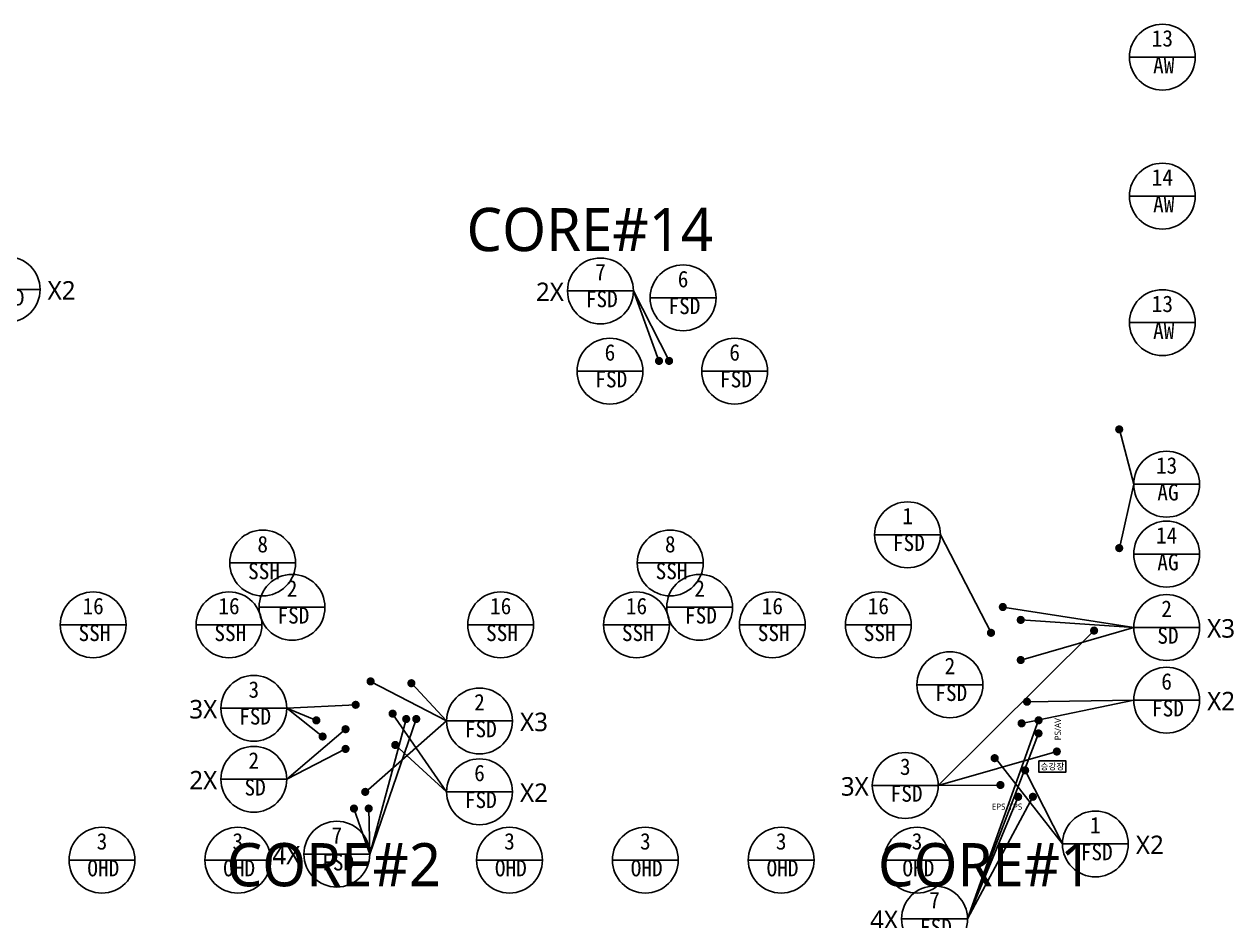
# Model space of a CAD drawing. Header units: millimetres. Extents: x 3479419 to 5579419, y 522746 to 3162891.
# Drawn here: x 4534080 to 4632026, y 2434499 to 2507110 of the extents above; entities that cross this region are included whole.
import ezdxf
from ezdxf.enums import TextEntityAlignment as Align

# ---------------------------------------------------------------- set-up
doc = ezdxf.new("R2010")
doc.units = ezdxf.units.MM
doc.layers.get('Defpoints').update_dxf_attribs({"color": 140})
for name, color, linetype, lineweight in [('A-MKXX-SYMB', 7, 'Continuous', 25), ('A-XXXX-SYMB', 7, 'Continuous', 25), ('A-XXXX-TXT2', 3, 'Continuous', 25)]:
    doc.layers.add(name, color=color, linetype=linetype, lineweight=lineweight)
doc.layers.add('AA-SYMB', color=1, linetype='Continuous')
doc.styles.add('XR-평면도$0$맑은 고딕', font='malgun.ttf')
doc.styles.add('돋움', font='')
doc.styles.add('돋음', font='')
doc.styles.add('맑은 고딕', font='malgun.ttf')
doc.styles.add('맑은고딕', font='malgun.ttf')
doc.styles.get('돋움').set_extended_font_data('DotumChe')
doc.styles.get('돋음').set_extended_font_data('Dotum')

# ---------------------------------------------------------------- blocks, each defined once
blk = doc.blocks.new('A$C425F3A2A')
at = {"layer": 'Defpoints', "style": '맑은고딕'}
for s, p in [('CORE#14', (270451, 196412)), ('CORE#2', (248418, 144972)), ('CORE#1', (301154, 144972))]:
    blk.add_text(s, height=3500, dxfattribs=at).set_placement(p, align=Align.BOTTOM_RIGHT)
blk = doc.blocks.new('WINSYMBOL-flat-1')
at = {"layer": 'AA-SYMB', "color": 3}
blk.add_line((-1440, 0), (1440, 0), dxfattribs=at)
blk.add_circle((0, 0), 1440, dxfattribs=at)
at = {"layer": 'AA-SYMB', "style": '돋음'}
blk.add_attdef('0', text='', height=720, dxfattribs=at).set_placement((0, 246), align=Align.CENTER)
at = {"layer": 'AA-SYMB', "style": '돋음', "width": 0.95}
blk.add_attdef('FSD', text='', height=720, dxfattribs=at).set_placement((59, -927), align=Align.CENTER)
blk = doc.blocks.new('글_승강장')
at = {"layer": 'A-XXXX-TXT2', "color": 0, "ltscale": 100}
blk.add_lwpolyline([(-1100, 450), (-1100, -450), (1100, -450), (1100, 450)], close=True, dxfattribs=at)
at = {"layer": 'A-XXXX-TXT2', "ltscale": 100, "style": 'XR-평면도$0$맑은 고딕'}
blk.add_text('승강장', height=500, dxfattribs=at).set_placement((0, 0), align=Align.MIDDLE_CENTER)
blk = doc.blocks.new('fsd7')
at = {"layer": 'A-MKXX-SYMB'}
h = blk.add_hatch(color=256, dxfattribs=at)
edge = h.paths.add_edge_path()
edge.add_arc((266063, 188571), 333, 0, 360, ccw=False)
h = blk.add_hatch(color=256, dxfattribs=at)
edge = h.paths.add_edge_path()
edge.add_arc((266878, 188571), 333, 0, 360, ccw=False)
h = blk.add_hatch(color=256, dxfattribs=at)
edge = h.paths.add_edge_path()
edge.add_arc((245593, 159571), 333, 0, 360)
h = blk.add_hatch(color=256, dxfattribs=at)
edge = h.paths.add_edge_path()
edge.add_arc((246408, 159571), 333, 0, 360)
h = blk.add_hatch(color=256, dxfattribs=at)
edge = h.paths.add_edge_path()
edge.add_arc((296803, 159466), 333, 0, 360)
h = blk.add_hatch(color=256, dxfattribs=at)
edge = h.paths.add_edge_path()
edge.add_arc((296793, 158406), 333, 0, 360)
h = blk.add_hatch(color=256, dxfattribs=at)
edge = h.paths.add_edge_path()
edge.add_arc((295143, 153271), 333, 0, 360)
h = blk.add_hatch(color=256, dxfattribs=at)
edge = h.paths.add_edge_path()
edge.add_arc((296338, 153271), 333, 0, 360)
h = blk.add_hatch(color=256, dxfattribs=at)
edge = h.paths.add_edge_path()
edge.add_arc((241363, 152321), 333, 0, 360)
h = blk.add_hatch(color=256, dxfattribs=at)
edge = h.paths.add_edge_path()
edge.add_arc((242558, 152321), 333, 0, 360)
at = {"layer": 'A-XXXX-SYMB'}
for points in [[(266878, 188571), (263989, 194236), (266063, 188571)], [(246408, 159571), (242644, 148621), (245593, 159571)], [(296793, 158406), (291045, 143379), (296803, 159466)], [(296338, 153271), (291045, 143379), (295143, 153271)], [(242558, 152321), (242644, 148621), (241363, 152321)]]:
    blk.add_lwpolyline(points, dxfattribs=at)
ref = blk.add_blockref('WINSYMBOL-flat-1', (213278, 194355), dxfattribs=dict(xscale=1.851851851790402, yscale=1.851851851790402, zscale=1.851851851790402))
ref.add_attrib('0', '7', dxfattribs={"layer": 'AA-SYMB', "color": 3, "height": 1333, "style": '돋움'}).set_placement((213278, 194811), align=Align.BOTTOM_CENTER)
ref.add_attrib('FSD', 'FSD', dxfattribs={"layer": 'AA-SYMB', "color": 3, "height": 1333.3, "style": '돋움'}).set_placement((213386, 192639), align=Align.BOTTOM_CENTER)
ref = blk.add_blockref('WINSYMBOL-flat-1', (261322, 194236), dxfattribs=dict(xscale=1.851851851790402, yscale=1.851851851790402, zscale=1.851851851790402))
ref.add_attrib('0', '7', dxfattribs={"layer": 'AA-SYMB', "color": 3, "height": 1333, "style": '돋움'}).set_placement((261322, 194691), align=Align.BOTTOM_CENTER)
ref.add_attrib('FSD', 'FSD', dxfattribs={"layer": 'AA-SYMB', "color": 3, "height": 1333.3, "style": '돋움'}).set_placement((261431, 192519), align=Align.BOTTOM_CENTER)
ref = blk.add_blockref('WINSYMBOL-flat-1', (239977, 148621), dxfattribs=dict(xscale=1.851851851790402, yscale=1.851851851790402, zscale=1.851851851790402))
ref.add_attrib('0', '7', dxfattribs={"layer": 'AA-SYMB', "color": 3, "height": 1333, "style": '돋움'}).set_placement((239977, 149076), align=Align.BOTTOM_CENTER)
ref.add_attrib('FSD', 'FSD', dxfattribs={"layer": 'AA-SYMB', "color": 3, "height": 1333.3, "style": '돋움'}).set_placement((240086, 146904), align=Align.BOTTOM_CENTER)
ref = blk.add_blockref('WINSYMBOL-flat-1', (288378, 143379), dxfattribs=dict(xscale=1.851851851790402, yscale=1.851851851790402, zscale=1.851851851790402))
ref.add_attrib('0', '7', dxfattribs={"layer": 'AA-SYMB', "color": 3, "height": 1333, "style": '돋움'}).set_placement((288378, 143835), align=Align.BOTTOM_CENTER)
ref.add_attrib('FSD', 'FSD', dxfattribs={"layer": 'AA-SYMB', "color": 3, "height": 1333.3, "style": '돋움'}).set_placement((288487, 141662), align=Align.BOTTOM_CENTER)
at = {"layer": 'A-XXXX-TXT2', "style": '맑은고딕'}
for s, p in [('X2', (217689, 193533)), ('2X', (257234, 193413)), ('4X', (235889, 147798)), ('4X', (284290, 142556))]:
    blk.add_text(s, height=1500, dxfattribs=at).set_placement(p, align=Align.CENTER)

msp = doc.modelspace()

# ---------------------------------------------------------------- hatches: boundary and pattern name
at = {"layer": 'A-MKXX-SYMB'}
h = msp.add_hatch(color=256, dxfattribs=at)
edge = h.paths.add_edge_path()
edge.add_arc((4622747.2, 2474298.2), 333.3, 0, 360)
h = msp.add_hatch(color=256, dxfattribs=at)
edge = h.paths.add_edge_path()
edge.add_arc((4622747.2, 2464681.2), 333.3, 0, 360)
h = msp.add_hatch(color=256, dxfattribs=at)
edge = h.paths.add_edge_path()
edge.add_arc((4613321.1, 2459911.9), 333.3, 0, 360)
h = msp.add_hatch(color=256, dxfattribs=at)
edge = h.paths.add_edge_path()
edge.add_arc((4614772.9, 2458865.2), 333.3, 0, 360)
h = msp.add_hatch(color=256, dxfattribs=at)
edge = h.paths.add_edge_path()
edge.add_arc((4612365.3, 2457819.7), 333.3, 0, 360)
h = msp.add_hatch(color=256, dxfattribs=at)
edge = h.paths.add_edge_path()
edge.add_arc((4620711.8, 2458001.2), 333.3, 0, 360)
h = msp.add_hatch(color=256, dxfattribs=at)
edge = h.paths.add_edge_path()
edge.add_arc((4614772.9, 2455617.3), 333.3, 0, 360)
h = msp.add_hatch(color=256, dxfattribs=at)
edge = h.paths.add_edge_path()
edge.add_arc((4562129.3, 2453888.8), 333.3, 0, 360)
h = msp.add_hatch(color=256, dxfattribs=at)
edge = h.paths.add_edge_path()
edge.add_arc((4565431.1, 2453738.8), 333.3, 0, 360)
h = msp.add_hatch(color=256, dxfattribs=at)
edge = h.paths.add_edge_path()
edge.add_arc((4615279.3, 2452243.7), 333.3, 0, 360)
h = msp.add_hatch(color=256, dxfattribs=at)
edge = h.paths.add_edge_path()
edge.add_arc((4560921.8, 2451991.2), 333.3, 0, 360)
h = msp.add_hatch(color=256, dxfattribs=at)
edge = h.paths.add_edge_path()
edge.add_arc((4563914.3, 2451273.8), 333.3, 0, 360)
h = msp.add_hatch(color=256, dxfattribs=at)
edge = h.paths.add_edge_path()
edge.add_arc((4557736.8, 2450731.2), 333.3, 0, 360)
h = msp.add_hatch(color=256, dxfattribs=at)
edge = h.paths.add_edge_path()
edge.add_arc((4614844.3, 2450488.8), 333.3, 0, 360)
h = msp.add_hatch(color=256, dxfattribs=at)
edge = h.paths.add_edge_path()
edge.add_arc((4558244.9, 2449422), 333.3, 0, 360)
h = msp.add_hatch(color=256, dxfattribs=at)
edge = h.paths.add_edge_path()
edge.add_arc((4560100.8, 2450015.2), 333.3, 0, 360)
h = msp.add_hatch(color=256, dxfattribs=at)
edge = h.paths.add_edge_path()
edge.add_arc((4560100.8, 2448417.3), 333.3, 0, 360)
h = msp.add_hatch(color=256, dxfattribs=at)
edge = h.paths.add_edge_path()
edge.add_arc((4564129.3, 2448738.8), 333.3, 0, 360)
h = msp.add_hatch(color=256, dxfattribs=at)
edge = h.paths.add_edge_path()
edge.add_arc((4612661.8, 2447671.2), 333.3, 0, 360)
h = msp.add_hatch(color=256, dxfattribs=at)
edge = h.paths.add_edge_path()
edge.add_arc((4617696.4, 2448206.8), 333.3, 0, 360)
h = msp.add_hatch(color=256, dxfattribs=at)
edge = h.paths.add_edge_path()
edge.add_arc((4615130.1, 2446684.4), 333.3, 0, 360)
h = msp.add_hatch(color=256, dxfattribs=at)
edge = h.paths.add_edge_path()
edge.add_arc((4613128.1, 2445497), 333.3, 0, 360)
h = msp.add_hatch(color=256, dxfattribs=at)
edge = h.paths.add_edge_path()
edge.add_arc((4561694.3, 2444938.8), 333.3, 0, 360)

# ---------------------------------------------------------------- linework, layer by layer
at = {"layer": 'A-XXXX-SYMB'}
for p, q in [((4623918.6, 2469854.2), (4622761.8, 2474288.6)), ((4623918.6, 2469854.2), (4622761.8, 2464671.6)), ((4608274, 2465761.8), (4612379.9, 2457810.1)), ((4623918.6, 2458253.7), (4613335.8, 2459902.3)), ((4617696.4, 2448206.8), (4608089.6, 2445457.1)), ((4612729.2, 2447671.2), (4618151.4, 2440721.2)), ((4615130.1, 2446684.4), (4618151.4, 2440721.2))]:
    msp.add_line(p, q, dxfattribs=at)
for points in [[(4614772.9, 2458865.2), (4623918.6, 2458253.7), (4614772.9, 2455617.3)], [(4620711.8, 2458001.2), (4608089.6, 2445457.1), (4613128.1, 2445497)], [(4565431.1, 2453738.8), (4568281.6, 2450680.2), (4561711.8, 2444921.7)], [(4568281.6, 2450680.2), (4562129.3, 2453888.8)], [(4560921.8, 2451991.2), (4555338.4, 2451707.7), (4558244.9, 2449422)], [(4555338.4, 2451707.7), (4557736.8, 2450731.2)], [(4615279.3, 2452243.7), (4623918.6, 2452364.5), (4614844.3, 2450488.8)], [(4564129.3, 2448738.8), (4568281.6, 2444948), (4563914.3, 2451273.8)], [(4560100.8, 2450015.2), (4555338.4, 2445960.2), (4560100.8, 2448417.3)]]:
    msp.add_lwpolyline(points, dxfattribs=at)

# ---------------------------------------------------------------- block references
for name, p in [('fsd7', (4319418.8, 2291270.6)), ('글_승강장', (4617336.8, 2446991.2))]:
    msp.add_blockref(name, p)
ref = msp.add_blockref('WINSYMBOL-flat-1', (4626242.6, 2504443.4), dxfattribs=dict(xscale=1.851851851790402, yscale=1.851851851790402, zscale=1.851851851790402))
ref.add_attrib('0', '13', dxfattribs={"layer": 'AA-SYMB', "color": 3, "height": 1333.33, "style": '돋움'}).set_placement((4626242.6, 2504899), align=Align.BOTTOM_CENTER)
ref.add_attrib('FSD', 'AW', dxfattribs={"layer": 'AA-SYMB', "color": 3, "height": 1333.33, "style": '돋움'}).set_placement((4626351, 2502726.6), align=Align.BOTTOM_CENTER)
ref = msp.add_blockref('WINSYMBOL-flat-1', (4626242.6, 2493187.5), dxfattribs=dict(xscale=1.851851851790402, yscale=1.851851851790402, zscale=1.851851851790402))
ref.add_attrib('0', '14', dxfattribs={"layer": 'AA-SYMB', "color": 3, "height": 1333.33, "style": '돋움'}).set_placement((4626242.6, 2493643.2), align=Align.BOTTOM_CENTER)
ref.add_attrib('FSD', 'AW', dxfattribs={"layer": 'AA-SYMB', "color": 3, "height": 1333.33, "style": '돋움'}).set_placement((4626351, 2491470.8), align=Align.BOTTOM_CENTER)
ref = msp.add_blockref('WINSYMBOL-flat-1', (4587431.6, 2484946.1), dxfattribs=dict(xscale=1.851851851790402, yscale=1.851851851790402, zscale=1.851851851790402))
ref.add_attrib('0', '6', dxfattribs={"layer": 'AA-SYMB', "color": 3, "height": 1333.3, "style": '돋움'}).set_placement((4587431.6, 2485401.7), align=Align.BOTTOM_CENTER)
ref.add_attrib('FSD', 'FSD', dxfattribs={"layer": 'AA-SYMB', "color": 3, "height": 1333.33, "style": '돋움'}).set_placement((4587540.1, 2483229.3), align=Align.BOTTOM_CENTER)
ref = msp.add_blockref('WINSYMBOL-flat-1', (4626242.6, 2482942.9), dxfattribs=dict(xscale=1.851851851790402, yscale=1.851851851790402, zscale=1.851851851790402))
ref.add_attrib('0', '13', dxfattribs={"layer": 'AA-SYMB', "color": 3, "height": 1333.33, "style": '돋움'}).set_placement((4626242.6, 2483398.5), align=Align.BOTTOM_CENTER)
ref.add_attrib('FSD', 'AW', dxfattribs={"layer": 'AA-SYMB', "color": 3, "height": 1333.33, "style": '돋움'}).set_placement((4626351, 2481226.1), align=Align.BOTTOM_CENTER)
ref = msp.add_blockref('WINSYMBOL-flat-1', (4581510.3, 2479009.3), dxfattribs=dict(xscale=1.851851851790402, yscale=1.851851851790402, zscale=1.851851851790402))
ref.add_attrib('0', '6', dxfattribs={"layer": 'AA-SYMB', "color": 3, "height": 1333.3, "style": '돋움'}).set_placement((4581510.3, 2479464.9), align=Align.BOTTOM_CENTER)
ref.add_attrib('FSD', 'FSD', dxfattribs={"layer": 'AA-SYMB', "color": 3, "height": 1333.33, "style": '돋움'}).set_placement((4581618.8, 2477292.5), align=Align.BOTTOM_CENTER)
ref = msp.add_blockref('WINSYMBOL-flat-1', (4591607, 2479009.3), dxfattribs=dict(xscale=1.851851851790402, yscale=1.851851851790402, zscale=1.851851851790402))
ref.add_attrib('0', '6', dxfattribs={"layer": 'AA-SYMB', "color": 3, "height": 1333.3, "style": '돋움'}).set_placement((4591607, 2479464.9), align=Align.BOTTOM_CENTER)
ref.add_attrib('FSD', 'FSD', dxfattribs={"layer": 'AA-SYMB', "color": 3, "height": 1333.33, "style": '돋움'}).set_placement((4591715.4, 2477292.5), align=Align.BOTTOM_CENTER)
ref = msp.add_blockref('WINSYMBOL-flat-1', (4626585.2, 2469854.2), dxfattribs=dict(xscale=1.851851851790402, yscale=1.851851851790402, zscale=1.851851851790402))
ref.add_attrib('0', '13', dxfattribs={"layer": 'AA-SYMB', "color": 3, "height": 1333.33, "style": '돋움'}).set_placement((4626585.2, 2470309.9), align=Align.BOTTOM_CENTER)
ref.add_attrib('FSD', 'AG', dxfattribs={"layer": 'AA-SYMB', "color": 3, "height": 1333.33, "style": '돋움'}).set_placement((4626693.7, 2468137.5), align=Align.BOTTOM_CENTER)
ref = msp.add_blockref('WINSYMBOL-flat-1', (4605607.3, 2465761.8), dxfattribs=dict(xscale=1.851851851790402, yscale=1.851851851790402, zscale=1.851851851790402))
ref.add_attrib('0', '1', dxfattribs={"layer": 'AA-SYMB', "color": 3, "height": 1333.3, "style": '돋움'}).set_placement((4605607.3, 2466217.5), align=Align.BOTTOM_CENTER)
ref.add_attrib('FSD', 'FSD', dxfattribs={"layer": 'AA-SYMB', "color": 3, "height": 1333.33, "style": '돋움'}).set_placement((4605715.8, 2464045.1), align=Align.BOTTOM_CENTER)
ref = msp.add_blockref('WINSYMBOL-flat-1', (4626585.2, 2464197.1), dxfattribs=dict(xscale=1.851851851790402, yscale=1.851851851790402, zscale=1.851851851790402))
ref.add_attrib('0', '14', dxfattribs={"layer": 'AA-SYMB', "color": 3, "height": 1333.33, "style": '돋움'}).set_placement((4626585.2, 2464652.7), align=Align.BOTTOM_CENTER)
ref.add_attrib('FSD', 'AG', dxfattribs={"layer": 'AA-SYMB', "color": 3, "height": 1333.33, "style": '돋움'}).set_placement((4626693.7, 2462480.3), align=Align.BOTTOM_CENTER)
ref = msp.add_blockref('WINSYMBOL-flat-1', (4553392.5, 2463477.7), dxfattribs=dict(xscale=1.851851851790402, yscale=1.851851851790402, zscale=1.851851851790402))
ref.add_attrib('0', '8', dxfattribs={"layer": 'AA-SYMB', "color": 3, "height": 1333.3, "style": '돋움'}).set_placement((4553392.5, 2463933.3), align=Align.BOTTOM_CENTER)
ref.add_attrib('FSD', 'SSH', dxfattribs={"layer": 'AA-SYMB', "color": 3, "height": 1333.33, "style": '돋움'}).set_placement((4553500.9, 2461760.9), align=Align.BOTTOM_CENTER)
ref = msp.add_blockref('WINSYMBOL-flat-1', (4586392.5, 2463477.7), dxfattribs=dict(xscale=1.851851851790402, yscale=1.851851851790402, zscale=1.851851851790402))
ref.add_attrib('0', '8', dxfattribs={"layer": 'AA-SYMB', "color": 3, "height": 1333.3, "style": '돋움'}).set_placement((4586392.5, 2463933.3), align=Align.BOTTOM_CENTER)
ref.add_attrib('FSD', 'SSH', dxfattribs={"layer": 'AA-SYMB', "color": 3, "height": 1333.33, "style": '돋움'}).set_placement((4586500.9, 2461760.9), align=Align.BOTTOM_CENTER)
ref = msp.add_blockref('WINSYMBOL-flat-1', (4555769.9, 2459885.9), dxfattribs=dict(xscale=1.851851851790402, yscale=1.851851851790402, zscale=1.851851851790402))
ref.add_attrib('0', '2', dxfattribs={"layer": 'AA-SYMB', "color": 3, "height": 1333.3, "style": '돋움'}).set_placement((4555769.9, 2460341.5), align=Align.BOTTOM_CENTER)
ref.add_attrib('FSD', 'FSD', dxfattribs={"layer": 'AA-SYMB', "color": 3, "height": 1333.33, "style": '돋움'}).set_placement((4555878.3, 2458169.1), align=Align.BOTTOM_CENTER)
ref = msp.add_blockref('WINSYMBOL-flat-1', (4588769.9, 2459885.9), dxfattribs=dict(xscale=1.851851851790402, yscale=1.851851851790402, zscale=1.851851851790402))
ref.add_attrib('0', '2', dxfattribs={"layer": 'AA-SYMB', "color": 3, "height": 1333.3, "style": '돋움'}).set_placement((4588769.9, 2460341.5), align=Align.BOTTOM_CENTER)
ref.add_attrib('FSD', 'FSD', dxfattribs={"layer": 'AA-SYMB', "color": 3, "height": 1333.33, "style": '돋움'}).set_placement((4588878.3, 2458169.1), align=Align.BOTTOM_CENTER)
ref = msp.add_blockref('WINSYMBOL-flat-1', (4539661.7, 2458468.7), dxfattribs=dict(xscale=1.851851851790402, yscale=1.851851851790402, zscale=1.851851851790402))
ref.add_attrib('0', '16', dxfattribs={"layer": 'AA-SYMB', "color": 3, "height": 1333.33, "style": '돋움'}).set_placement((4539661.7, 2458924.3), align=Align.BOTTOM_CENTER)
ref.add_attrib('FSD', 'SSH', dxfattribs={"layer": 'AA-SYMB', "color": 3, "height": 1333.33, "style": '돋움'}).set_placement((4539770.2, 2456751.9), align=Align.BOTTOM_CENTER)
ref = msp.add_blockref('WINSYMBOL-flat-1', (4550661.7, 2458468.7), dxfattribs=dict(xscale=1.851851851790402, yscale=1.851851851790402, zscale=1.851851851790402))
ref.add_attrib('0', '16', dxfattribs={"layer": 'AA-SYMB', "color": 3, "height": 1333.33, "style": '돋움'}).set_placement((4550661.7, 2458924.3), align=Align.BOTTOM_CENTER)
ref.add_attrib('FSD', 'SSH', dxfattribs={"layer": 'AA-SYMB', "color": 3, "height": 1333.33, "style": '돋움'}).set_placement((4550770.2, 2456751.9), align=Align.BOTTOM_CENTER)
ref = msp.add_blockref('WINSYMBOL-flat-1', (4572661.7, 2458468.7), dxfattribs=dict(xscale=1.851851851790402, yscale=1.851851851790402, zscale=1.851851851790402))
ref.add_attrib('0', '16', dxfattribs={"layer": 'AA-SYMB', "color": 3, "height": 1333.33, "style": '돋움'}).set_placement((4572661.7, 2458924.3), align=Align.BOTTOM_CENTER)
ref.add_attrib('FSD', 'SSH', dxfattribs={"layer": 'AA-SYMB', "color": 3, "height": 1333.33, "style": '돋움'}).set_placement((4572770.2, 2456751.9), align=Align.BOTTOM_CENTER)
ref = msp.add_blockref('WINSYMBOL-flat-1', (4583661.7, 2458468.7), dxfattribs=dict(xscale=1.851851851790402, yscale=1.851851851790402, zscale=1.851851851790402))
ref.add_attrib('0', '16', dxfattribs={"layer": 'AA-SYMB', "color": 3, "height": 1333.33, "style": '돋움'}).set_placement((4583661.7, 2458924.3), align=Align.BOTTOM_CENTER)
ref.add_attrib('FSD', 'SSH', dxfattribs={"layer": 'AA-SYMB', "color": 3, "height": 1333.33, "style": '돋움'}).set_placement((4583770.2, 2456751.9), align=Align.BOTTOM_CENTER)
ref = msp.add_blockref('WINSYMBOL-flat-1', (4594661.7, 2458468.7), dxfattribs=dict(xscale=1.851851851790402, yscale=1.851851851790402, zscale=1.851851851790402))
ref.add_attrib('0', '16', dxfattribs={"layer": 'AA-SYMB', "color": 3, "height": 1333.33, "style": '돋움'}).set_placement((4594661.7, 2458924.3), align=Align.BOTTOM_CENTER)
ref.add_attrib('FSD', 'SSH', dxfattribs={"layer": 'AA-SYMB', "color": 3, "height": 1333.33, "style": '돋움'}).set_placement((4594770.2, 2456751.9), align=Align.BOTTOM_CENTER)
ref = msp.add_blockref('WINSYMBOL-flat-1', (4603243.4, 2458468.7), dxfattribs=dict(xscale=1.851851851790402, yscale=1.851851851790402, zscale=1.851851851790402))
ref.add_attrib('0', '16', dxfattribs={"layer": 'AA-SYMB', "color": 3, "height": 1333.33, "style": '돋움'}).set_placement((4603243.4, 2458924.3), align=Align.BOTTOM_CENTER)
ref.add_attrib('FSD', 'SSH', dxfattribs={"layer": 'AA-SYMB', "color": 3, "height": 1333.33, "style": '돋움'}).set_placement((4603351.8, 2456751.9), align=Align.BOTTOM_CENTER)
ref = msp.add_blockref('WINSYMBOL-flat-1', (4626585.2, 2458253.7), dxfattribs=dict(xscale=1.851851851790402, yscale=1.851851851790402, zscale=1.851851851790402))
ref.add_attrib('0', '2', dxfattribs={"layer": 'AA-SYMB', "color": 3, "height": 1333.3, "style": '돋움'}).set_placement((4626585.2, 2458709.3), align=Align.BOTTOM_CENTER)
ref.add_attrib('FSD', 'SD', dxfattribs={"layer": 'AA-SYMB', "color": 3, "height": 1333.33, "style": '돋움'}).set_placement((4626693.7, 2456536.9), align=Align.BOTTOM_CENTER)
ref = msp.add_blockref('WINSYMBOL-flat-1', (4609038, 2453616.2), dxfattribs=dict(xscale=1.851851851790402, yscale=1.851851851790402, zscale=1.851851851790402))
ref.add_attrib('0', '2', dxfattribs={"layer": 'AA-SYMB', "color": 3, "height": 1333.3, "style": '돋움'}).set_placement((4609038, 2454071.8), align=Align.BOTTOM_CENTER)
ref.add_attrib('FSD', 'FSD', dxfattribs={"layer": 'AA-SYMB', "color": 3, "height": 1333.33, "style": '돋움'}).set_placement((4609146.5, 2451899.4), align=Align.BOTTOM_CENTER)
ref = msp.add_blockref('WINSYMBOL-flat-1', (4626585.2, 2452364.5), dxfattribs=dict(xscale=1.851851851790402, yscale=1.851851851790402, zscale=1.851851851790402))
ref.add_attrib('0', '6', dxfattribs={"layer": 'AA-SYMB', "color": 3, "height": 1333.3, "style": '돋움'}).set_placement((4626585.2, 2452820.1), align=Align.BOTTOM_CENTER)
ref.add_attrib('FSD', 'FSD', dxfattribs={"layer": 'AA-SYMB', "color": 3, "height": 1333.33, "style": '돋움'}).set_placement((4626693.7, 2450647.7), align=Align.BOTTOM_CENTER)
ref = msp.add_blockref('WINSYMBOL-flat-1', (4552671.7, 2451707.7), dxfattribs=dict(xscale=1.851851851790402, yscale=1.851851851790402, zscale=1.851851851790402))
ref.add_attrib('0', '3', dxfattribs={"layer": 'AA-SYMB', "color": 3, "height": 1333.3, "style": '돋움'}).set_placement((4552671.7, 2452163.4), align=Align.BOTTOM_CENTER)
ref.add_attrib('FSD', 'FSD', dxfattribs={"layer": 'AA-SYMB', "color": 3, "height": 1333.33, "style": '돋움'}).set_placement((4552780.2, 2449991), align=Align.BOTTOM_CENTER)
ref = msp.add_blockref('WINSYMBOL-flat-1', (4570948.3, 2450680.2), dxfattribs=dict(xscale=1.851851851790402, yscale=1.851851851790402, zscale=1.851851851790402))
ref.add_attrib('0', '2', dxfattribs={"layer": 'AA-SYMB', "color": 3, "height": 1333.3, "style": '돋움'}).set_placement((4570948.3, 2451135.8), align=Align.BOTTOM_CENTER)
ref.add_attrib('FSD', 'FSD', dxfattribs={"layer": 'AA-SYMB', "color": 3, "height": 1333.33, "style": '돋움'}).set_placement((4571056.7, 2448963.4), align=Align.BOTTOM_CENTER)
ref = msp.add_blockref('WINSYMBOL-flat-1', (4552671.7, 2445960.2), dxfattribs=dict(xscale=1.851851851790402, yscale=1.851851851790402, zscale=1.851851851790402))
ref.add_attrib('0', '2', dxfattribs={"layer": 'AA-SYMB', "color": 3, "height": 1333.3, "style": '돋움'}).set_placement((4552671.7, 2446415.8), align=Align.BOTTOM_CENTER)
ref.add_attrib('FSD', 'SD', dxfattribs={"layer": 'AA-SYMB', "color": 3, "height": 1333.33, "style": '돋움'}).set_placement((4552780.2, 2444243.4), align=Align.BOTTOM_CENTER)
ref = msp.add_blockref('WINSYMBOL-flat-1', (4605422.9, 2445457.1), dxfattribs=dict(xscale=1.851851851790402, yscale=1.851851851790402, zscale=1.851851851790402))
ref.add_attrib('0', '3', dxfattribs={"layer": 'AA-SYMB', "color": 3, "height": 1333.3, "style": '돋움'}).set_placement((4605422.9, 2445912.7), align=Align.BOTTOM_CENTER)
ref.add_attrib('FSD', 'FSD', dxfattribs={"layer": 'AA-SYMB', "color": 3, "height": 1333.33, "style": '돋움'}).set_placement((4605531.3, 2443740.3), align=Align.BOTTOM_CENTER)
ref = msp.add_blockref('WINSYMBOL-flat-1', (4570948.3, 2444948), dxfattribs=dict(xscale=1.851851851790402, yscale=1.851851851790402, zscale=1.851851851790402))
ref.add_attrib('0', '6', dxfattribs={"layer": 'AA-SYMB', "color": 3, "height": 1333.3, "style": '돋움'}).set_placement((4570948.3, 2445403.6), align=Align.BOTTOM_CENTER)
ref.add_attrib('FSD', 'FSD', dxfattribs={"layer": 'AA-SYMB', "color": 3, "height": 1333.33, "style": '돋움'}).set_placement((4571056.7, 2443231.2), align=Align.BOTTOM_CENTER)
ref = msp.add_blockref('WINSYMBOL-flat-1', (4620818.1, 2440721.2), dxfattribs=dict(xscale=1.851851851790402, yscale=1.851851851790402, zscale=1.851851851790402))
ref.add_attrib('0', '1', dxfattribs={"layer": 'AA-SYMB', "color": 3, "height": 1333.3, "style": '돋움'}).set_placement((4620818.1, 2441176.8), align=Align.BOTTOM_CENTER)
ref.add_attrib('FSD', 'FSD', dxfattribs={"layer": 'AA-SYMB', "color": 3, "height": 1333.33, "style": '돋움'}).set_placement((4620926.5, 2439004.4), align=Align.BOTTOM_CENTER)
ref = msp.add_blockref('WINSYMBOL-flat-1', (4540376, 2439413.8), dxfattribs=dict(xscale=1.851851851790402, yscale=1.851851851790402, zscale=1.851851851790402))
ref.add_attrib('0', '3', dxfattribs={"layer": 'AA-SYMB', "color": 3, "height": 1333.3, "style": '돋움'}).set_placement((4540376, 2439869.4), align=Align.BOTTOM_CENTER)
ref.add_attrib('FSD', 'OHD', dxfattribs={"layer": 'AA-SYMB', "color": 3, "height": 1333.33, "style": '돋움'}).set_placement((4540484.4, 2437697), align=Align.BOTTOM_CENTER)
ref = msp.add_blockref('WINSYMBOL-flat-1', (4551376, 2439413.8), dxfattribs=dict(xscale=1.851851851790402, yscale=1.851851851790402, zscale=1.851851851790402))
ref.add_attrib('0', '3', dxfattribs={"layer": 'AA-SYMB', "color": 3, "height": 1333.3, "style": '돋움'}).set_placement((4551376, 2439869.4), align=Align.BOTTOM_CENTER)
ref.add_attrib('FSD', 'OHD', dxfattribs={"layer": 'AA-SYMB', "color": 3, "height": 1333.33, "style": '돋움'}).set_placement((4551484.4, 2437697), align=Align.BOTTOM_CENTER)
ref = msp.add_blockref('WINSYMBOL-flat-1', (4573376, 2439413.8), dxfattribs=dict(xscale=1.851851851790402, yscale=1.851851851790402, zscale=1.851851851790402))
ref.add_attrib('0', '3', dxfattribs={"layer": 'AA-SYMB', "color": 3, "height": 1333.3, "style": '돋움'}).set_placement((4573376, 2439869.4), align=Align.BOTTOM_CENTER)
ref.add_attrib('FSD', 'OHD', dxfattribs={"layer": 'AA-SYMB', "color": 3, "height": 1333.33, "style": '돋움'}).set_placement((4573484.4, 2437697), align=Align.BOTTOM_CENTER)
ref = msp.add_blockref('WINSYMBOL-flat-1', (4584376, 2439413.8), dxfattribs=dict(xscale=1.851851851790402, yscale=1.851851851790402, zscale=1.851851851790402))
ref.add_attrib('0', '3', dxfattribs={"layer": 'AA-SYMB', "color": 3, "height": 1333.3, "style": '돋움'}).set_placement((4584376, 2439869.4), align=Align.BOTTOM_CENTER)
ref.add_attrib('FSD', 'OHD', dxfattribs={"layer": 'AA-SYMB', "color": 3, "height": 1333.33, "style": '돋움'}).set_placement((4584484.4, 2437697), align=Align.BOTTOM_CENTER)
ref = msp.add_blockref('WINSYMBOL-flat-1', (4595376, 2439413.8), dxfattribs=dict(xscale=1.851851851790402, yscale=1.851851851790402, zscale=1.851851851790402))
ref.add_attrib('0', '3', dxfattribs={"layer": 'AA-SYMB', "color": 3, "height": 1333.3, "style": '돋움'}).set_placement((4595376, 2439869.4), align=Align.BOTTOM_CENTER)
ref.add_attrib('FSD', 'OHD', dxfattribs={"layer": 'AA-SYMB', "color": 3, "height": 1333.33, "style": '돋움'}).set_placement((4595484.4, 2437697), align=Align.BOTTOM_CENTER)
ref = msp.add_blockref('WINSYMBOL-flat-1', (4606376, 2439413.8), dxfattribs=dict(xscale=1.851851851790402, yscale=1.851851851790402, zscale=1.851851851790402))
ref.add_attrib('0', '3', dxfattribs={"layer": 'AA-SYMB', "color": 3, "height": 1333.3, "style": '돋움'}).set_placement((4606376, 2439869.4), align=Align.BOTTOM_CENTER)
ref.add_attrib('FSD', 'OHD', dxfattribs={"layer": 'AA-SYMB', "color": 3, "height": 1333.33, "style": '돋움'}).set_placement((4606484.4, 2437697), align=Align.BOTTOM_CENTER)
msp.add_blockref('A$C425F3A2A', (4319418.8, 2291270.6), dxfattribs=at)

# ---------------------------------------------------------------- texts
at = {"layer": 'A-XXXX-TXT2', "style": '맑은고딕'}
for s, p in [('X3', (4630996.4, 2457431)), ('X2', (4630996.4, 2451541.7)), ('3X', (4548583.2, 2450885)), ('X3', (4575359.5, 2449857.4)), ('2X', (4548583.2, 2445137.4)), ('3X', (4601334.4, 2444634.3)), ('X2', (4575359.5, 2444125.2)), ('X2', (4625229.3, 2439898.5))]:
    msp.add_text(s, height=1500, dxfattribs=at).set_placement(p, align=Align.CENTER)
at = {"layer": 'A-XXXX-TXT2', "ltscale": 100, "style": '맑은 고딕'}
msp.add_text('PS/AV', height=500, rotation=90, dxfattribs=at).set_placement((4617770.2, 2450016.2), align=Align.MIDDLE_CENTER)
msp.add_text('EPS/TPS', height=500, dxfattribs=at).set_placement((4613661.8, 2443743.3), align=Align.MIDDLE_CENTER)

doc.saveas('drawing.dxf')
